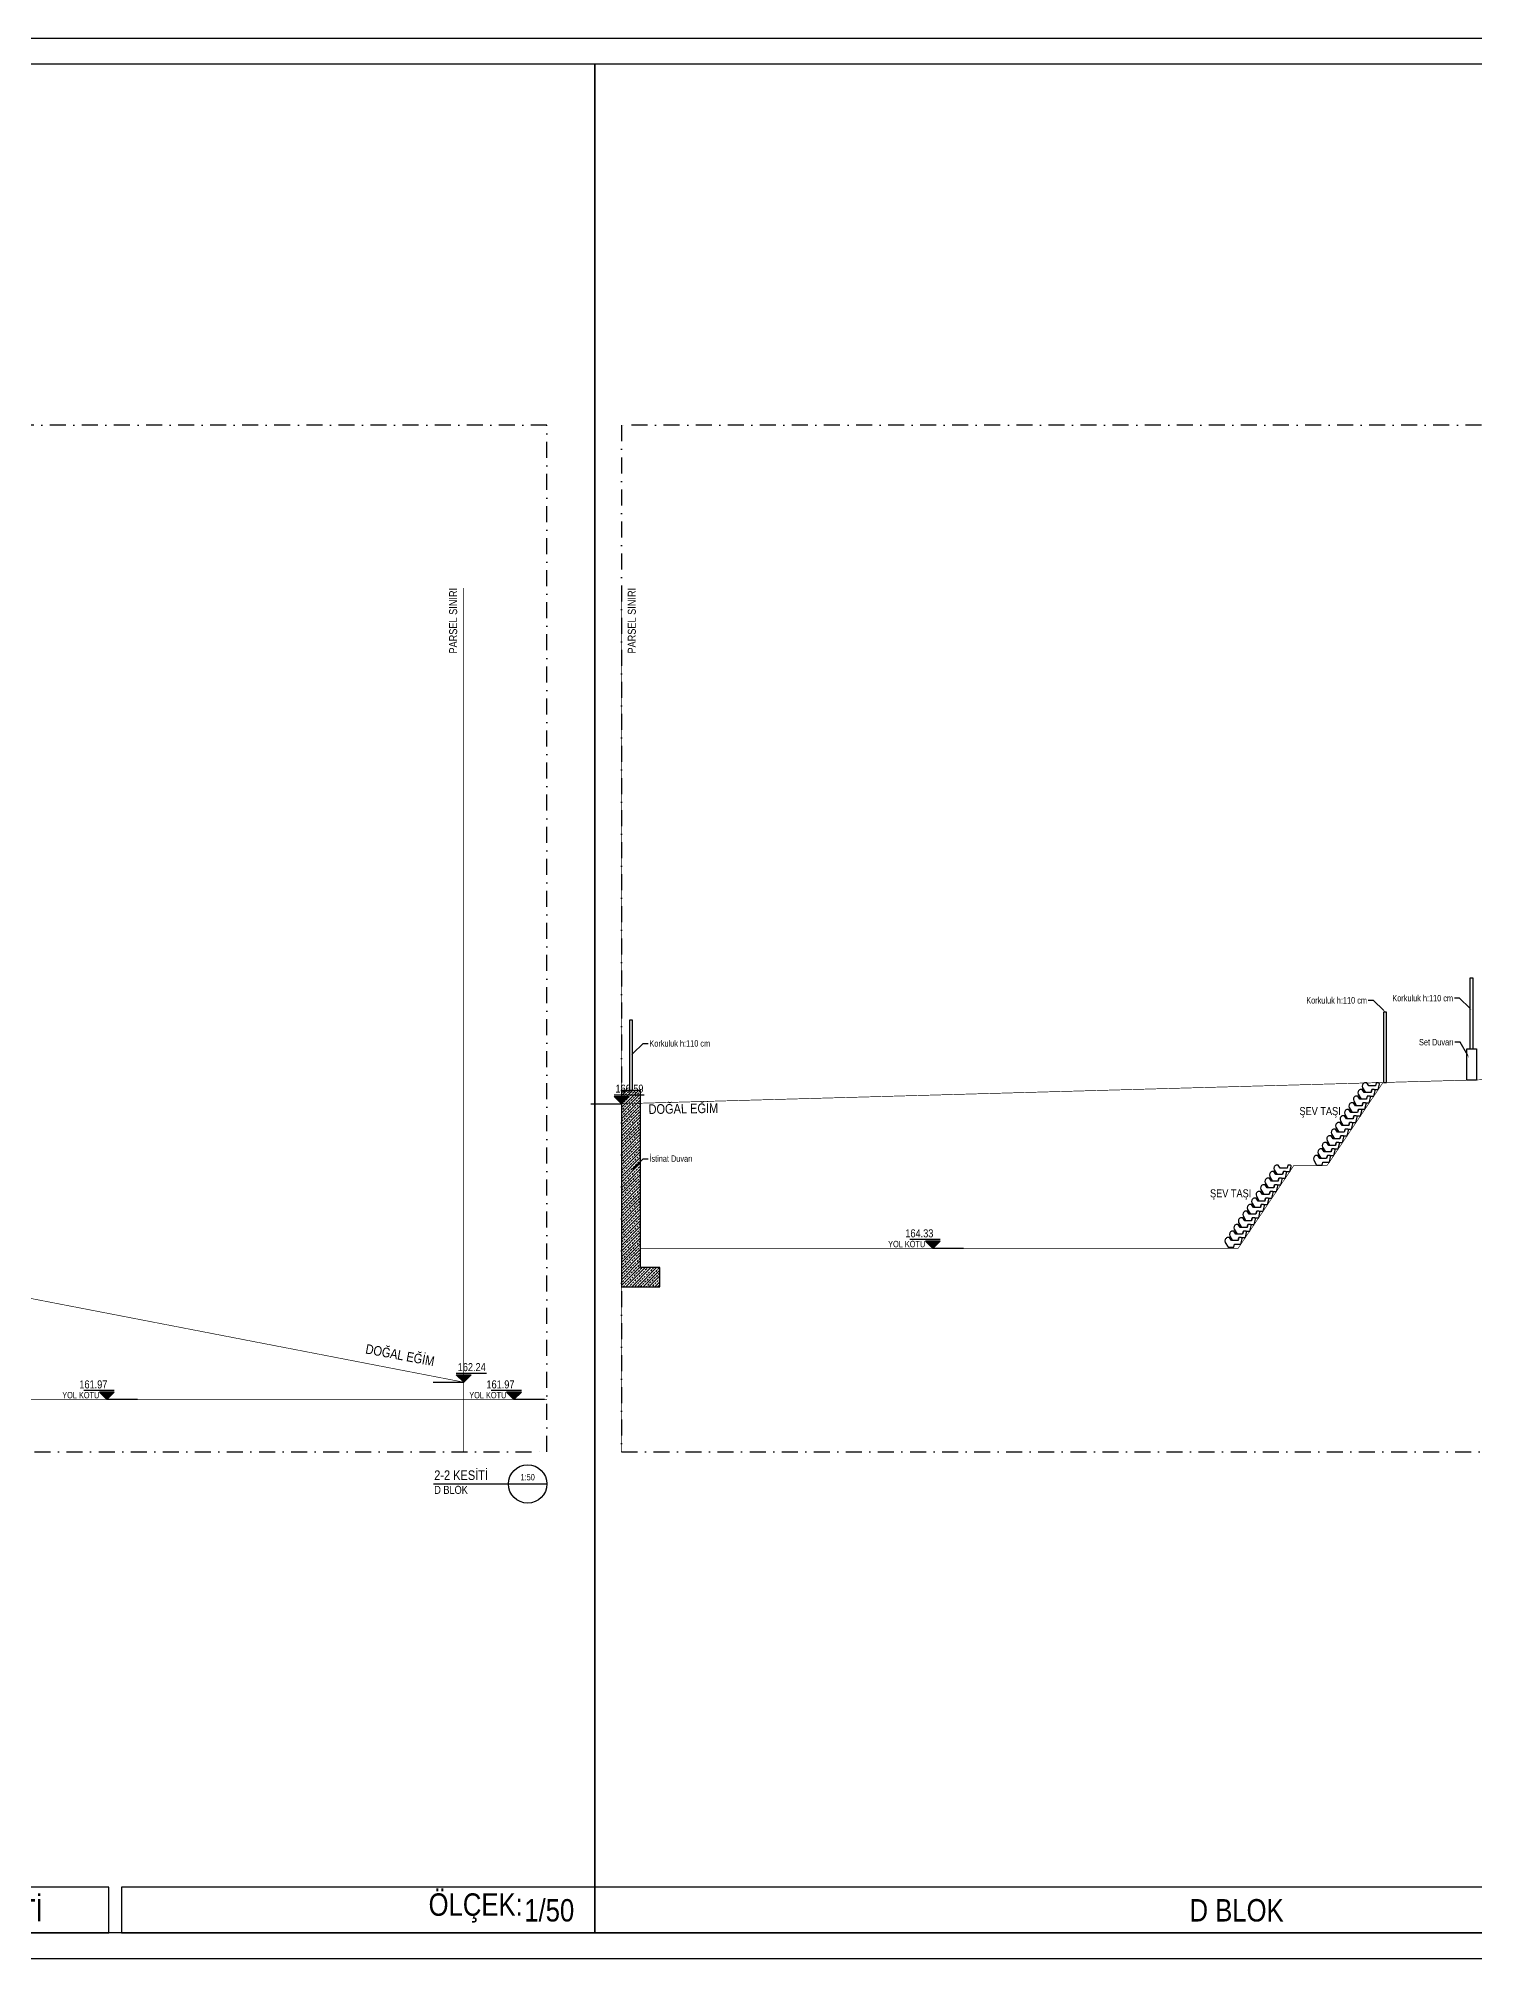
# Model space of a CAD drawing. Header units: millimetres. Extents: x 82776 to 137242, y 11666 to 27998.
# Drawn here: x 108530 to 110774, y 11666 to 14666 of the extents above; entities that cross this region are included whole.
import ezdxf
from ezdxf import colors
from ezdxf.entities.mleader import LeaderData, LeaderLine
from ezdxf.enums import TextEntityAlignment as Align
from ezdxf.math import Vec2, Vec3

# ---------------------------------------------------------------- set-up
doc = ezdxf.new("R2010")
doc.units = ezdxf.units.MM
for name, pattern in [('ACAD_ISO03W100', [30, 12, -18]), ('DASHDOT', [1, 0.5, -0.25, 0, -0.25]), ('DASHED', [15, 10, -5])]:
    doc.linetypes.add(name, pattern=pattern)
for name, color, linetype in [('0_IFC_Elevation_4', 11, 'Continuous'), ('0_IFC_Hatch_Structure', 251, 'Continuous'), ('0_IFC_Legend_Text', 7, 'Continuous'), ('0_IFC_Legend_Viewport', 7, 'Continuous'), ('0_IFC_Notation_Level_50', 160, 'Continuous'), ('0_IFC_Notation_Section_50', 10, 'Continuous'), ('0_IFC_Parsel Sınırı', 191, 'ACAD_ISO03W100'), ('0_IFC_Text_Explanation_100', 231, 'Continuous'), ('0_IFC_Text_Explanation_50', 231, 'Continuous'), ('1_IFC_Concrete_Section', 50, 'Continuous'), ('2_IFC_Handrail', 181, 'Continuous'), ('2_IFC_Wall', 130, 'Continuous'), ('7_IFC_Landscape', 45, 'Continuous')]:
    doc.layers.add(name, color=color, linetype=linetype)
doc.styles.add('IFC_TEXT', font='ARIALN.TTF')

# ---------------------------------------------------------------- blocks, each defined once
blk = doc.blocks.new('*U2471')
for points in [[(-3420.8, 0), (-1182.8, 0), (-1182.8, 71.5), (-3420.8, 71.5)], [(-1162.8, 0), (-759.4, 0), (-759.4, 71.5), (-1162.8, 71.5)], [(-739.4, 0), (0, 0), (0, 71.5), (-739.4, 71.5)]]:
    blk.add_lwpolyline(points, close=True)
at = {"layer": '0_IFC_Legend_Viewport', "transparency": 33554687}
blk.add_lwpolyline([(-3420.8, 2920), (0, 2920), (0, 0), (-3420.8, 0)], close=True, dxfattribs=at)
at = {"style": 'IFC_TEXT'}
for tag, p in [('PAFTA', (-2537.4, 17.9)), ('KOT', (-1159.1, 18)), ('OLCEK', (-110.4, 17.9))]:
    blk.add_attdef(tag, p, '', height=35, dxfattribs=at)
at = {"layer": '0_IFC_Legend_Text', "transparency": 33554687, "insert": (-259.9, 61.9), "char_height": 35, "attachment_point": 1, "style": 'IFC_TEXT'}
blk.add_mtext_dynamic_manual_height_columns('ÖLÇEK:', width=490.238, gutter_width=61.4, heights=[0], dxfattribs=at)
blk = doc.blocks.new('*U2472')
for points in [[(-3511.9, 0), (-1182.8, 0), (-1182.8, 71.5), (-3511.9, 71.5)], [(-1162.8, 0), (-759.4, 0), (-759.4, 71.5), (-1162.8, 71.5)], [(-739.4, 0), (0, 0), (0, 71.5), (-739.4, 71.5)]]:
    blk.add_lwpolyline(points, close=True)
at = {"layer": '0_IFC_Legend_Viewport', "transparency": 33554687}
blk.add_lwpolyline([(-3511.9, 2920), (0, 2920), (0, 0), (-3511.9, 0)], close=True, dxfattribs=at)
at = {"style": 'IFC_TEXT'}
for tag, p in [('PAFTA', (-2583, 17.9)), ('KOT', (-1159.1, 18)), ('OLCEK', (-110.4, 17.9))]:
    blk.add_attdef(tag, p, '', height=35, dxfattribs=at)
at = {"layer": '0_IFC_Legend_Text', "transparency": 33554687, "insert": (-259.9, 61.9), "char_height": 35, "attachment_point": 1, "style": 'IFC_TEXT'}
blk.add_mtext_dynamic_manual_height_columns('ÖLÇEK:', width=490.238, gutter_width=61.4, heights=[0], dxfattribs=at)
blk = doc.blocks.new('0_IFC_NOT_RUDELEVEL_50_N')
at = {"layer": '0_IFC_Notation_Level_50'}
h = blk.add_hatch(color=256, dxfattribs=at)
h.dxf.hatch_style = 1
h.paths.add_polyline_path([(-201.6, 201.6), (201.6, 201.6), (0, 0)])
for p, q in [((-834.4, 0), (0, 0)), ((-201.6, 246.4), (627.2, 246.4))]:
    blk.add_line(p, q, dxfattribs=at)
blk.add_lwpolyline([(-201.6, 201.6), (201.6, 201.6), (0, 0), (-201.6, 201.6)], dxfattribs=at)
at = {"layer": '0_IFC_Notation_Level_50', "style": 'IFC_TEXT'}
blk.add_attdef('LEVEL', (-201.6, 302.4), '', height=280, dxfattribs=at)
blk = doc.blocks.new('D_D-D KST_DE')
at = {"layer": '0_IFC_Elevation_4', "linetype": 'DASHED', "const_width": 1}
blk.add_lwpolyline([(-2985.5, 334), (-1230, 383), (0, 346), (412.1, 418)], dxfattribs=at)
ref = blk.add_blockref('0_IFC_NOT_RUDELEVEL_50_N', (412.1, 418), dxfattribs=dict(xscale=0.057142857142768, yscale=0.057142857142768, zscale=0.057142857142768, rotation=359.9999999852525))
ref.add_attrib('LEVEL', '167.43', (402.8, 435.3), dxfattribs={"layer": '0_IFC_Notation_Level_50', "height": 12.5, "rotation": 360, "style": 'IFC_TEXT'})
ref = blk.add_blockref('0_IFC_NOT_RUDELEVEL_50_N', (-1230, 383), dxfattribs=dict(xscale=0.057142857142768, yscale=0.057142857142768, zscale=0.057142857142768, rotation=359.9999999852525))
ref.add_attrib('LEVEL', '167.08', (-1239.3, 400.3), dxfattribs={"layer": '0_IFC_Notation_Level_50', "height": 12.5, "rotation": 360, "style": 'IFC_TEXT'})
ref = blk.add_blockref('0_IFC_NOT_RUDELEVEL_50_N', (-2985.5, 334), dxfattribs=dict(xscale=0.057142857142768, yscale=0.057142857142768, zscale=0.057142857142768, rotation=359.9999999852525))
ref.add_attrib('LEVEL', '166.59', (-2994.8, 351.3), dxfattribs={"layer": '0_IFC_Notation_Level_50', "height": 12.5, "rotation": 360, "style": 'IFC_TEXT'})
ref = blk.add_blockref('0_IFC_NOT_RUDELEVEL_50_N', (0, 346), dxfattribs=dict(xscale=0.057142857142768, yscale=0.057142857142768, zscale=0.057142857142768, rotation=359.9999999852525))
ref.add_attrib('LEVEL', '166.71', (-9.3, 363.3), dxfattribs={"layer": '0_IFC_Notation_Level_50', "height": 12.5, "rotation": 360, "style": 'IFC_TEXT'})
at = {"layer": '0_IFC_Elevation_4', "linetype": 'DASHED', "ltscale": 3, "char_height": 15, "attachment_point": 1, "style": 'IFC_TEXT'}
for insert, rotation in [((269.7, 388.6), 9.8349), ((-2943.2, 333), 0.9354)]:
    blk.add_mtext_dynamic_manual_height_columns('\\pxt4;DOĞAL EĞİM', width=252.297, gutter_width=125, heights=[0], dxfattribs=dict(at, insert=insert, rotation=rotation))
blk = doc.blocks.new('SEV TASI')
blk.add_wipeout([(3.1, 10.3), (-0.4, 10.3), (-0.8, 10.3), (-1.1, 10.1), (-1.5, 9.9), (-1.7, 9.7), (-1.9, 9.4), (-2, 9), (-2.1, 8.6), (-2, 8.2), (0, 0), (10, 0), (11.2, -4.7), (19.9, -4.7), (24.4, 2.9), (24.8, 3.9), (24.9, 5), (24.8, 6.1), (24.5, 7.2), (24, 8.2), (23.3, 9.1), (22.4, 9.8), (21.4, 10.3), (17.9, 10.3), (14.8, 5.6), (4.3, 5.6)]).dxf.layer = '7_IFC_Landscape'
at = {"layer": '7_IFC_Landscape'}
blk.add_lwpolyline([(0, 0), (-2, 8.2, -0.486604), (-0.4, 10.3), (3.1, 10.3), (4.3, 5.6), (14.8, 5.6), (17.9, 10.3), (21.4, 10.3, -0.425542), (24.4, 2.9), (19.9, -4.7), (11.2, -4.7), (10, 0)], format="xyb", close=True, dxfattribs=at)
blk = doc.blocks.new('*U2485')
blk.add_blockref('SEV TASI', (-3.5, 5.2))
blk.add_blockref('SEV TASI', (3.4, -5.1))
blk.add_blockref('SEV TASI', (10.4, -15.4))
blk.add_blockref('SEV TASI', (17.3, -25.7))
blk.add_blockref('SEV TASI', (24.3, -36.1))
blk.add_blockref('SEV TASI', (31.2, -46.4))
blk.add_blockref('SEV TASI', (38.2, -56.7))
blk.add_blockref('SEV TASI', (45.1, -67))
blk.add_blockref('SEV TASI', (52, -77.3))
blk.add_blockref('SEV TASI', (59, -87.6))
blk.add_blockref('SEV TASI', (65.9, -97.9))
blk.add_blockref('SEV TASI', (72.9, -108.2))
blk = doc.blocks.new('*U2484')
blk.add_blockref('SEV TASI', (7.7, -11.4))
blk.add_blockref('SEV TASI', (14.6, -21.7))
blk.add_blockref('SEV TASI', (21.6, -32))
blk.add_blockref('SEV TASI', (28.5, -42.3))
blk.add_blockref('SEV TASI', (35.5, -52.7))
blk.add_blockref('SEV TASI', (42.4, -63))
blk.add_blockref('SEV TASI', (49.3, -73.3))
blk.add_blockref('SEV TASI', (56.3, -83.6))
blk.add_blockref('SEV TASI', (63.2, -93.9))
blk.add_blockref('SEV TASI', (70.2, -104.2))
blk.add_blockref('SEV TASI', (77.1, -114.5))
blk.add_blockref('SEV TASI', (84, -124.8))
blk = doc.blocks.new('*U120')
at = {"layer": '0_IFC_Text_Explanation_100'}
blk.add_lwpolyline([(-177.2, 0), (0, 0)], dxfattribs=at)
blk.add_circle((-30, 0), 30, dxfattribs=at)
at = {"layer": '0_IFC_Text_Explanation_100', "style": 'IFC_TEXT'}
for tag, p, height in [('TITLE', (-176, 6.2), 15), ('SHEET_NO', (-176, -15.5), 12.5)]:
    blk.add_attdef(tag, p, '', height=height, dxfattribs=at)
for tag, p in [('SCALE', (-30, 10.6)), ('DRAWING_NO', (-30, -11.3))]:
    blk.add_attdef(tag, text='', height=10, dxfattribs=at).set_placement(p, align=Align.MIDDLE)
blk = doc.blocks.new('D_2-2 KST_DE')
at = {"layer": '0_IFC_Elevation_4', "linetype": 'DASHED', "const_width": 1}
blk.add_lwpolyline([(-2122.6, 777), (-1770, 689), (0, 93), (1002.7, -101)], dxfattribs=at)
ref = blk.add_blockref('0_IFC_NOT_RUDELEVEL_50_N', (-1770, 689), dxfattribs=dict(xscale=0.057142857142768, yscale=0.057142857142768, zscale=0.057142857142768))
ref.add_attrib('LEVEL', '170.14', (-1779.3, 706.3), dxfattribs={"layer": '0_IFC_Notation_Level_50', "height": 12.5, "style": 'IFC_TEXT'})
ref = blk.add_blockref('0_IFC_NOT_RUDELEVEL_50_N', (0, 93), dxfattribs=dict(xscale=0.057142857142768, yscale=0.057142857142768, zscale=0.057142857142768))
ref.add_attrib('LEVEL', '164.18', (-9.3, 110.3), dxfattribs={"layer": '0_IFC_Notation_Level_50', "height": 12.5, "style": 'IFC_TEXT'})
ref = blk.add_blockref('0_IFC_NOT_RUDELEVEL_50_N', (1002.7, -101), dxfattribs=dict(xscale=0.057142857142768, yscale=0.057142857142768, zscale=0.057142857142768, rotation=2.77994e-11))
ref.add_attrib('LEVEL', '162.24', (993.4, -83.7), dxfattribs={"layer": '0_IFC_Notation_Level_50', "height": 12.5, "style": 'IFC_TEXT'})
at = {"layer": '0_IFC_Elevation_4', "linetype": 'DASHED', "ltscale": 3, "char_height": 15, "attachment_point": 1, "style": 'IFC_TEXT'}
for insert, rotation in [((-2053.7, 756.2), 345.8598), ((851.2, -41.2), 349.3478)]:
    blk.add_mtext_dynamic_manual_height_columns('\\pxt4;DOĞAL EĞİM', width=252.297, gutter_width=125, heights=[0], dxfattribs=dict(at, insert=insert, rotation=rotation))
blk = doc.blocks.new('D BLOK_1-1 KST')
at = {"layer": '0_IFC_Notation_Section_50', "linetype": 'DASHDOT', "ltscale": 50}
blk.add_lwpolyline([(1057.7, 80), (1057.7, 1684), (-2197.6, 1684), (-2197.6, 80)], close=True, dxfattribs=at)
at = {"layer": '0_IFC_Parsel Sınırı', "ltscale": 0.3, "const_width": 1}
blk.add_lwpolyline([(927.7, 80), (927.7, 1430)], dxfattribs=at)
at = {"layer": '7_IFC_Landscape', "const_width": 1}
blk.add_lwpolyline([(123.9, 162), (1057.7, 162)], dxfattribs=at)
at = {"rotation": 359.9999999999722}
blk.add_blockref('D_2-2 KST_DE', (-75, 290), dxfattribs=at)
ref = blk.add_blockref('0_IFC_NOT_RUDELEVEL_50_N', (370.4, 162), dxfattribs=dict(xscale=-0.0571428571427681, yscale=0.0571428571427681, zscale=0.0571428571427681))
ref.add_attrib('LEVEL', '161.97', (327.3, 179.3), dxfattribs={"layer": '0_IFC_Notation_Level_50', "height": 12.5, "style": 'IFC_TEXT'})
ref = blk.add_blockref('0_IFC_NOT_RUDELEVEL_50_N', (1006.3, 162), dxfattribs=dict(xscale=-0.0571428571427681, yscale=0.0571428571427681, zscale=0.0571428571427681))
ref.add_attrib('LEVEL', '161.97', (963.3, 179.3), dxfattribs={"layer": '0_IFC_Notation_Level_50', "height": 12.5, "style": 'IFC_TEXT'})
blk.add_blockref('*U120', (1057.7, 30)).add_auto_attribs({'TITLE': '2-2 KESİTİ', 'SCALE': '1:50', 'SHEET_NO': 'D BLOK'})
at = {"layer": '0_IFC_Notation_Level_50', "char_height": 10, "attachment_point": 3, "style": 'IFC_TEXT'}
for insert in [(358.5, 173.8, 87363.2), (994.4, 173.8, 87363.2)]:
    blk.add_mtext_dynamic_manual_height_columns('\\pxt4;YOL KOTU', width=96.101, gutter_width=125, heights=[0], dxfattribs=dict(at, insert=insert))
at = {"layer": '0_IFC_Parsel Sınırı', "insert": (917.7, 1430), "char_height": 12.5, "attachment_point": 9, "rotation": 90, "style": 'IFC_TEXT'}
blk.add_mtext_dynamic_manual_height_columns('PARSEL SINIRI', width=148.188, gutter_width=12.5, heights=[0], dxfattribs=at)
blk = doc.blocks.new('D BLOK_A-A KST')
at = {"layer": '0_IFC_Hatch_Structure'}
h = blk.add_hatch(dxfattribs=at)
h.set_pattern_fill('ANSI33', color=256, angle=180)
h.set_pattern_definition([(225, (-111807.2605, -12142.2485), (4.49012806, -4.49012806), []), (225, (-111811.7506, -12142.2485), (4.49012806, -4.49012806), [3.175, -1.5875])])
h.paths.add_polyline_path([(-3238, 338), (-3178, 338), (-3178, 368), (-3208, 368), (-3208, 644.8), (-3238, 644.8)])
at = {"layer": '0_IFC_Parsel Sınırı', "ltscale": 0.3, "const_width": 1}
blk.add_lwpolyline([(-3238, 80), (-3238, 1430)], dxfattribs=at)
at = {"layer": '1_IFC_Concrete_Section'}
blk.add_lwpolyline([(-3238, 338), (-3178, 338), (-3178, 368), (-3208, 368), (-3208, 644.8), (-3238, 644.8)], close=True, dxfattribs=at)
at = {"layer": '2_IFC_Handrail'}
for points in [[(-1907.3, 710), (-1907.3, 820), (-1912.3, 820), (-1912.3, 710)], [(-3225.5, 644.8), (-3220.5, 644.8), (-3220.5, 754.8), (-3225.5, 754.8)]]:
    blk.add_lwpolyline(points, close=True, dxfattribs=at)
at = {"layer": '2_IFC_Wall'}
blk.add_lwpolyline([(-1902.3, 710), (-1902.3, 660.9), (-1917.3, 660.9), (-1917.3, 710)], close=True, dxfattribs=at)
at = {"xscale": -1, "rotation": 6.394405e-09}
blk.add_blockref('*U2485', (-2197.3, 512.8), dxfattribs=at)
ref = blk.add_blockref('0_IFC_NOT_RUDELEVEL_50_N', (-2751.4, 398), dxfattribs=dict(xscale=-0.0571428571427681, yscale=0.0571428571427681, zscale=0.0571428571427681))
ref.add_attrib('LEVEL', '164.33', (-2794.4, 415.3), dxfattribs={"layer": '0_IFC_Notation_Level_50', "height": 12.5, "style": 'IFC_TEXT'})
at = {"layer": '0_IFC_Notation_Level_50', "insert": (-2763.3, 409.8, 87363.2), "char_height": 10, "attachment_point": 3, "style": 'IFC_TEXT'}
blk.add_mtext_dynamic_manual_height_columns('\\pxt4;YOL KOTU', width=96.101, gutter_width=125, heights=[0], dxfattribs=at)
at = {"layer": '0_IFC_Parsel Sınırı', "insert": (-3228, 1430), "char_height": 12.5, "attachment_point": 3, "rotation": 90, "style": 'IFC_TEXT'}
blk.add_mtext_dynamic_manual_height_columns('PARSEL SINIRI', width=148.188, gutter_width=12.5, heights=[0], dxfattribs=at)
at = {"layer": '0_IFC_Text_Explanation_50', "insert": (-2178.7, 618.8), "char_height": 12.5, "attachment_point": 1, "style": 'IFC_TEXT'}
blk.add_mtext_dynamic_manual_height_columns('ŞEV TAŞI', width=83.648, gutter_width=12.5, heights=[0], dxfattribs=at)
at = {"layer": '0_IFC_Text_Explanation_50'}
ml = blk.add_multileader_mtext('Standard', dxfattribs=at)
ml.set_content('Korkuluk h:110 cm', color=256, style='IFC_TEXT')
ml.set_leader_properties()
ml.build(insert=Vec2(0, 0))
ctx = ml.context
ctx.base_point, ctx.char_height, ctx.plane_origin = Vec3(-2168.5, 785.5), 10, Vec3(-2044.4, 697.2)
ctx.text_align_type = 2
notes = []
notes.append((ctx, [(0, (1, 1, 0), (-2063.2, 785.5), (-1, 0), 8, [(0, [(-2044.4, 767.2)], 0, [])])]))
ctx.mtext.insert, ctx.mtext.alignment, ctx.mtext.flow_direction = Vec3(-2073.2, 790.6), 3, 5
ml = blk.add_multileader_mtext('Standard', dxfattribs=at)
ml.set_content('Korkuluk h:110 cm', color=256, style='IFC_TEXT')
ml.set_leader_properties()
ml.build(insert=Vec2(0, 0))
ctx = ml.context
ctx.base_point, ctx.char_height, ctx.plane_origin = Vec3(-2034, 788.9), 10, Vec3(-1909.9, 700.6)
ctx.text_align_type = 2
notes.append((ctx, [(0, (1, 1, 0), (-1928.7, 788.9), (-1, 0), 8, [(0, [(-1909.9, 770.6)], 0, [])])]))
ctx.mtext.insert, ctx.mtext.alignment, ctx.mtext.flow_direction = Vec3(-1938.7, 794), 3, 5
ml = blk.add_multileader_mtext('Standard', dxfattribs=at)
ml.set_content('Korkuluk h:110 cm', color=256, style='IFC_TEXT')
ml.set_leader_properties()
ml.build(insert=Vec2(0, 0))
ctx = ml.context
ctx.base_point, ctx.char_height, ctx.plane_origin = Vec3(-3196.2, 718.2), 10, Vec3(-3223, 629.8)
notes.append((ctx, [(0, (1, 1, 0), (-3204.2, 718.2), (1, 0), 8, [(0, [(-3223, 699.8)], 0, [])])]))
ctx.mtext.insert, ctx.mtext.rotation, ctx.mtext.flow_direction = Vec3(-3194.2, 723.3), 6.283185, 5
ml = blk.add_multileader_mtext('Standard', dxfattribs=at)
ml.set_content('Set Duvarı', color=256, style='IFC_TEXT')
ml.set_leader_properties()
ml.build(insert=Vec2(0, 0))
ctx = ml.context
ctx.base_point, ctx.char_height, ctx.plane_origin = Vec3(-1992.3, 720.1), 10, Vec3(-1906.4, 650.5)
ctx.text_align_type = 2
notes.append((ctx, [(1, (1, 1, 0), (-1927.8, 720.1), (-1, 0), 8, [(0, [(-1913.9, 695.9)], 0, [])])]))
ctx.mtext.insert, ctx.mtext.alignment, ctx.mtext.flow_direction = Vec3(-1937.8, 725.2), 3, 5
ml = blk.add_multileader_mtext('Standard', dxfattribs=at)
ml.set_content('İstinat Duvarı', color=256, style='IFC_TEXT')
ml.set_leader_properties()
ml.build(insert=Vec2(0, 0))
ctx = ml.context
ctx.base_point, ctx.char_height, ctx.plane_origin = Vec3(-3196.2, 538.2), 10, Vec3(-3223, 449.8)
notes.append((ctx, [(0, (1, 1, 0), (-3204.2, 538.2), (1, 0), 8, [(0, [(-3223, 519.8)], 0, [])])]))
ctx.mtext.insert, ctx.mtext.rotation, ctx.mtext.flow_direction = Vec3(-3194.2, 543.3), 6.283185, 5
for ctx, leaders in notes:
    for number, flags, end, landing, length, lines in leaders:
        leader = LeaderData()
        leader.index, (leader.has_last_leader_line, leader.has_dogleg_vector, leader.attachment_direction) = number, flags
        leader.last_leader_point, leader.dogleg_vector, leader.dogleg_length = Vec3(end), Vec3(landing), length
        for number, points, colour, breaks in lines:
            line = LeaderLine()
            line.index, line.vertices, line.color, line.breaks = number, Vec3.list(points), colors.encode_raw_color(colour), breaks
            leader.lines.append(line)
        ctx.leaders.append(leader)
at = {"xscale": -1, "rotation": 6.394405e-09}
blk.add_blockref('*U2484', (-2048, 657.6), dxfattribs=at)
at = {"layer": '0_IFC_Text_Explanation_50', "insert": (-2318.4, 490.3), "char_height": 12.5, "attachment_point": 1, "style": 'IFC_TEXT'}
blk.add_mtext_dynamic_manual_height_columns('ŞEV TAŞI', width=83.648, gutter_width=12.5, heights=[0], dxfattribs=at)
at = {"layer": '0_IFC_Notation_Section_50', "linetype": 'DASHDOT', "ltscale": 50}
blk.add_lwpolyline([(159.6, 80), (159.6, 1684), (-3238, 1684), (-3238, 80)], close=True, dxfattribs=at)
at = {"layer": '2_IFC_Handrail'}
blk.add_lwpolyline([(-2042.5, 657.2), (-2042.5, 767.2), (-2047.5, 767.2), (-2047.5, 657.2)], close=True, dxfattribs=at)
at = {"layer": '7_IFC_Landscape', "const_width": 1}
blk.add_lwpolyline([(-1917.3, 660.9), (-2048.2, 657.2), (-2135.2, 528), (-2187.1, 528), (-2274.6, 398), (-3208, 398)], dxfattribs=at)
at = {"rotation": 359.9999999999691}
blk.add_blockref('D_D-D KST_DE', (-252.5, 290), dxfattribs=at)

msp = doc.modelspace()

# ---------------------------------------------------------------- linework, layer by layer
msp.add_lwpolyline([(82776.4, 14665.6), (82776.4, 11665.6), (130001, 11665.6), (130001, 14665.6)], close=True)

# ---------------------------------------------------------------- block references
for name, p, values in [('*U2471', (109399.9, 11705.6), {'PAFTA': 'D BLOK', 'KOT': '         2-2 KESİTİ', 'OLCEK': '1/50'}), ('*U2472', (112911.8, 11705.6), {'PAFTA': 'D BLOK', 'KOT': '         D-D KESİTİ', 'OLCEK': '1/50'})]:
    msp.add_blockref(name, p).add_auto_attribs(values)

# ---------------------------------------------------------------- next in the draw order: block references
for name, p in [('D BLOK_1-1 KST', (108267.1, 12377.1)), ('D BLOK_A-A KST', (112679.2, 12377.1))]:
    msp.add_blockref(name, p)

doc.saveas('drawing.dxf')
